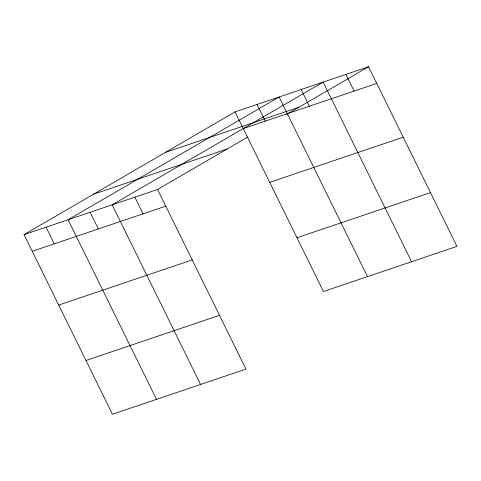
<?xml version="1.0" encoding="UTF-8"?>
<svg xmlns="http://www.w3.org/2000/svg" width="481" height="481" viewBox="0 0 481 481"><rect width="100%" height="100%" fill="white"/><g stroke="black" fill="none" stroke-linecap="round" stroke-linejoin="round"><path stroke-width="0.72" d="M24.05 234.626L157.558 189.472L245.947 369.101L112.44 414.249L24.05 234.626L235.053 111.899L368.56 66.751L456.95 246.374L323.442 291.528L235.053 111.899M157.558 189.472L247.685 137.055M286.76 114.328L368.56 66.751M165.422 152.399L298.929 107.251M243.254 128.571L376.767 83.417M93.681 194.126L227.188 148.978M32.251 251.292L165.759 206.145M269.715 182.347L403.228 137.193M58.712 305.068L192.22 259.92M296.981 237.752L430.489 192.598M85.979 360.473L219.486 315.326M345.869 74.423L354.07 91.095M411.556 261.724L323.172 82.101L112.163 204.828L200.553 384.451M301.142 89.55L309.343 106.217M367.496 276.623L279.112 97L68.11 219.727L156.493 399.35M257.082 104.449L265.284 121.122M134.86 197.15L143.067 213.823M90.139 212.277L98.34 228.944M46.08 227.176L54.281 243.843"/></g></svg>
